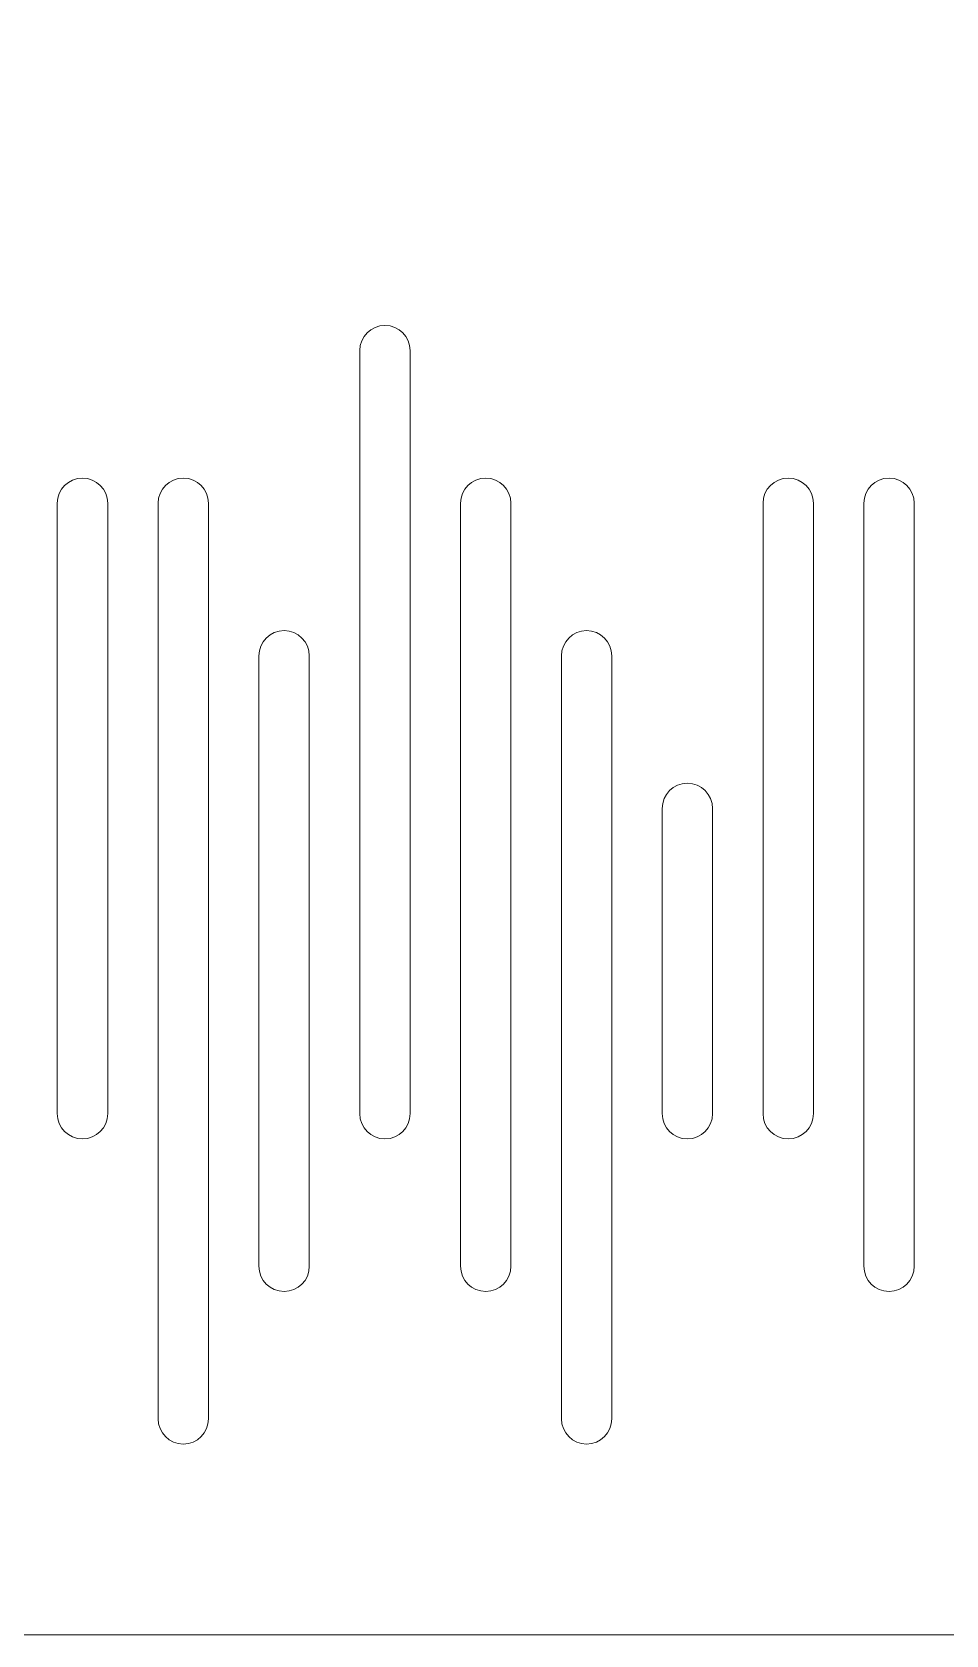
# Model space of a CAD drawing. Header units: metres. Extents: x -2538 to 7610, y -1082 to -498.
# Drawn here: x 3838.2 to 3975.6, y -1081.9 to -840.8 of the extents above; entities that cross this region are included whole.
import ezdxf

# ---------------------------------------------------------------- set-up
doc = ezdxf.new("R2010")
doc.units = ezdxf.units.M
doc.linetypes.add('AUSGEZOGEN', pattern=[0])
doc.layers.add('Allgemein01', color=7, linetype='AUSGEZOGEN', lineweight=13)
doc.layers.add('Standard', color=7, linetype='AUSGEZOGEN', lineweight=25)

msp = doc.modelspace()

# ---------------------------------------------------------------- linework, layer by layer
at = {"layer": 'Allgemein01', "color": 7, "linetype": 'AUSGEZOGEN', "lineweight": 13}
for p, q in [((3887.42, -1003.47), (3887.42, -888.71)), ((3895, -888.71), (3895, -1003.47)), ((3841.94, -1003.47), (3841.94, -911.66)), ((3849.52, -911.66), (3849.52, -1003.47)), ((3857.1, -1049.37), (3857.1, -911.66)), ((3864.68, -911.66), (3864.68, -1049.37)), ((3902.58, -1026.42), (3902.58, -911.66)), ((3910.16, -911.66), (3910.16, -1026.42)), ((3948.06, -1003.47), (3948.06, -911.66)), ((3955.64, -911.66), (3955.64, -1003.47)), ((3963.22, -1026.42), (3963.22, -911.66)), ((3970.8, -911.66), (3970.8, -1026.42)), ((3872.26, -1026.42), (3872.26, -934.61)), ((3879.84, -934.61), (3879.84, -1026.42)), ((3917.74, -1049.37), (3917.74, -934.61)), ((3925.32, -934.61), (3925.32, -1049.37)), ((3932.9, -1003.47), (3932.9, -957.56)), ((3940.48, -957.56), (3940.48, -1003.47))]:
    msp.add_line(p, q, dxfattribs=at)
for centre, start, end in [((3891.21, -888.71), 0, 180), ((3845.73, -911.66), 0, 180), ((3860.89, -911.66), 0, 180), ((3906.37, -911.66), 0, 180), ((3951.85, -911.66), 0, 180), ((3967.01, -911.66), 0, 180), ((3876.05, -934.61), 0, 180), ((3921.53, -934.61), 0, 180), ((3936.69, -957.56), 0, 180), ((3845.73, -1003.47), 180, 0), ((3891.21, -1003.47), 180, 0), ((3936.69, -1003.47), 180, 0), ((3951.85, -1003.47), 180, 0), ((3876.05, -1026.42), 180, 0), ((3906.37, -1026.42), 180, 0), ((3967.01, -1026.42), 180, 0), ((3860.89, -1049.37), 180, 0), ((3921.53, -1049.37), 180, 0)]:
    msp.add_arc(centre, 3.79, start, end, dxfattribs=at)
at = {"layer": 'Standard', "color": 7, "linetype": 'AUSGEZOGEN', "lineweight": 13}
msp.add_lwpolyline([(3557.6, -1081.87), (4119.6, -1081.87), (4119.6, -519.87), (3557.6, -519.87), (3557.6, -1081.87)], close=True, dxfattribs=at)

doc.saveas('drawing.dxf')
